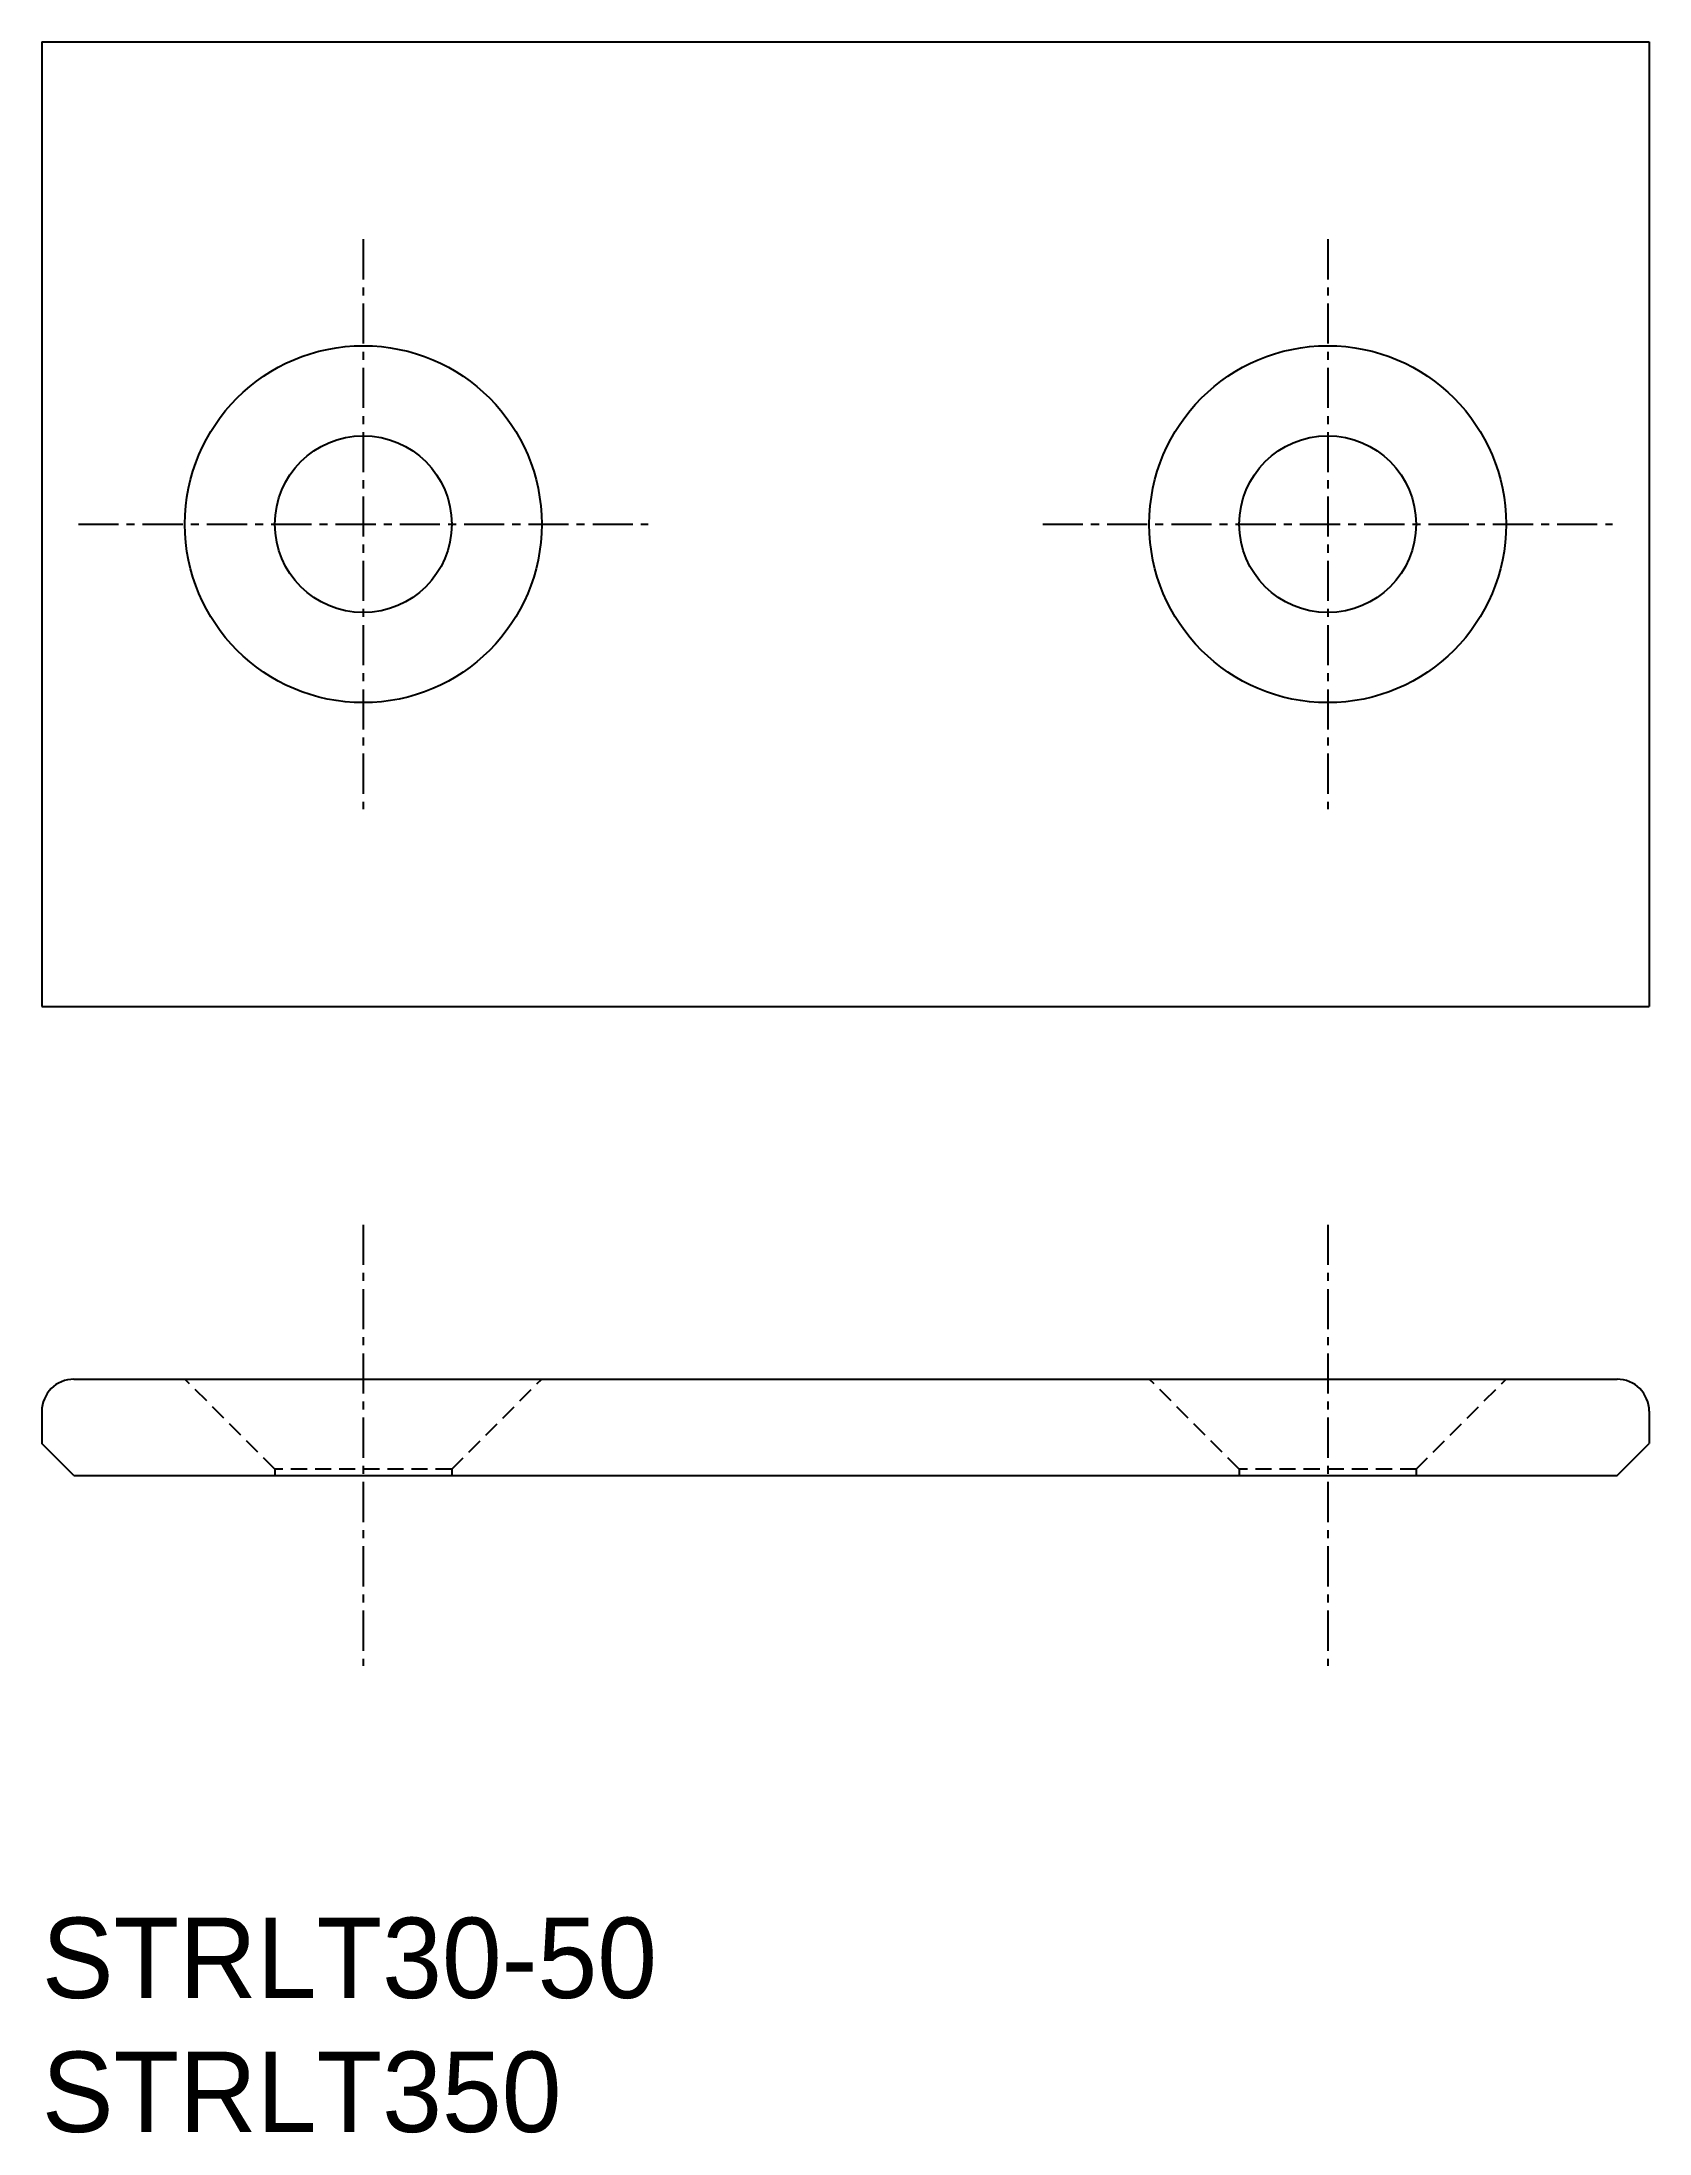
# Model space of a CAD drawing. Extents: x 10 to 60, y 10 to 75.
import ezdxf

# ---------------------------------------------------------------- set-up
doc = ezdxf.new("R2010")
doc.units = 0
doc.linetypes.add('CENTER', pattern=[2, 1.25, -0.25, 0.25, -0.25])
doc.linetypes.add('DASHED', pattern=[0.75, 0.5, -0.25])
doc.layers.get('0').update_dxf_attribs({"linetype": 'CONTINUOUS'})
doc.layers.add('CENTER', color=1, linetype='CENTER')

msp = doc.modelspace()

# ---------------------------------------------------------------- linework, layer by layer
at = {"color": 7, "linetype": 'CONTINUOUS'}
for p, q in [((10, 75), (10, 45)), ((10, 75), (60, 75)), ((60, 75), (60, 45)), ((10, 45), (60, 45)), ((10, 45), (60, 45)), ((11, 33.412), (59, 33.412)), ((10, 32.412), (10, 31.412)), ((60, 32.412), (60, 31.412)), ((11, 30.412), (10, 31.412)), ((59, 30.412), (60, 31.412)), ((11, 30.412), (59, 30.412))]:
    msp.add_line(p, q, dxfattribs=at)
at = {"color": 3, "linetype": 'DASHED'}
for p, q in [((17.25, 30.612), (14.45, 33.412)), ((22.75, 30.612), (25.55, 33.412)), ((47.25, 30.612), (44.45, 33.412)), ((52.75, 30.612), (55.55, 33.412)), ((22.75, 30.612), (17.25, 30.612)), ((17.25, 30.612), (17.25, 30.412)), ((22.75, 30.612), (22.75, 30.412)), ((52.75, 30.612), (47.25, 30.612)), ((47.25, 30.612), (47.25, 30.412)), ((52.75, 30.612), (52.75, 30.412))]:
    msp.add_line(p, q, dxfattribs=at)
at = {"color": 7, "linetype": 'CONTINUOUS'}
for centre, radius in [((20, 60), 5.55), ((50, 60), 5.55), ((20, 60), 2.75), ((50, 60), 2.75)]:
    msp.add_circle(centre, radius, dxfattribs=at)
for centre, start, end in [((11, 32.412), 90, 180), ((59, 32.412), 0, 90)]:
    msp.add_arc(centre, 1, start, end, dxfattribs=at)
at = {"layer": 'CENTER', "color": 1, "linetype": 'CENTER'}
for p, q in [((20, 68.864), (20, 51.136)), ((50, 68.864), (50, 51.136)), ((11.136, 60), (28.864, 60)), ((41.136, 60), (58.864, 60)), ((20, 38.215), (20, 24.499)), ((50, 38.215), (50, 24.499))]:
    msp.add_line(p, q, dxfattribs=at)

# ---------------------------------------------------------------- texts
at = {"color": 7, "linetype": 'CONTINUOUS'}
for s, p in [('STRLT30-50', (10, 14.167)), ('STRLT350', (10, 10))]:
    msp.add_text(s, height=2.5, dxfattribs=at).set_placement(p)

doc.saveas('drawing.dxf')
